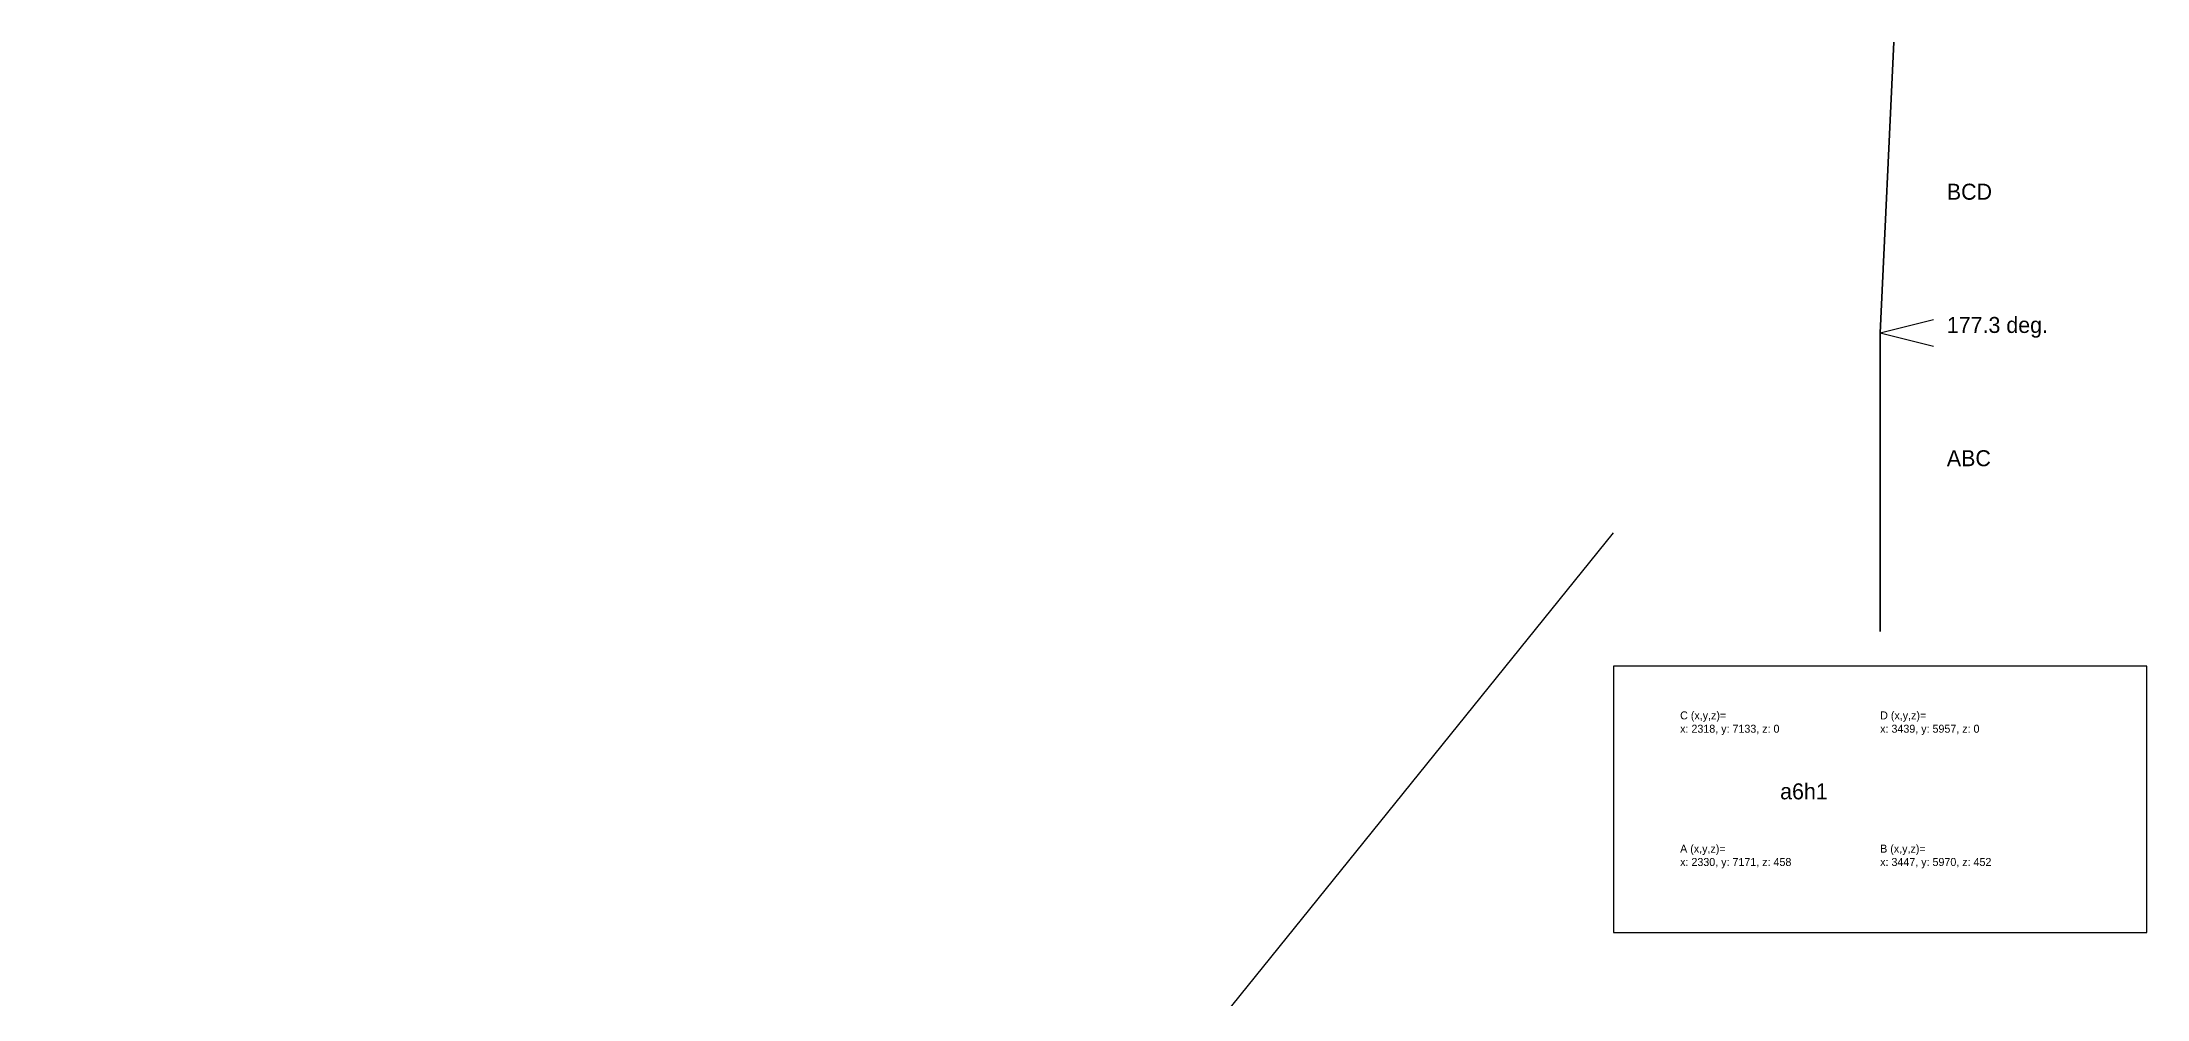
# Model space of a CAD drawing. Extents: x -14946 to 15402, y -21157 to 21439.
# Drawn here: x 4739 to 7895, y 11084 to 12520 of the extents above; entities that cross this region are included whole.
import ezdxf

# ---------------------------------------------------------------- set-up
doc = ezdxf.new("R2010")
doc.units = 0
doc.header["$MEASUREMENT"] = 0
for name, color, linetype in [('08-connection.bottomRing', 7, 'CONTINUOUS'), ('08-text.bottomRing', 7, 'CONTINUOUS'), ('41_RING_BOTTOM_PLINE', 1, 'CONTINUOUS')]:
    doc.layers.add(name, color=color, linetype=linetype)

msp = doc.modelspace()

# ---------------------------------------------------------------- linework, layer by layer
at = {"layer": '08-connection.bottomRing', "linetype": 'Continuous'}
msp.add_line((2884.7, 6564.2, 229.2), (7095.2, 11783.3), dxfattribs=at)
at = {"layer": '08-text.bottomRing', "linetype": 'Continuous'}
for q in [(7575.2, 12103.3), (7575.2, 12063.3)]:
    msp.add_line((7495.2, 12083.3), q, dxfattribs=at)
msp.add_lwpolyline([(7095.2, 11183.3), (7895.2, 11183.3), (7895.2, 11583.3), (7095.2, 11583.3)], close=True, dxfattribs=at)
at = {"layer": '41_RING_BOTTOM_PLINE', "color": 2, "extrusion": (0.998916, -0.046554, 4.44089e-16), "elevation": 6924.6}
msp.add_lwpolyline([(12419.1, -1682.8), (12856.2, -1565.1), (12419.1, 0), (12419.1, -1682.8)], dxfattribs=at)
at = {"layer": '41_RING_BOTTOM_PLINE', "extrusion": (1, 1.053e-14, 7.77156e-16), "elevation": 7495.2}
msp.add_lwpolyline([(12083.3, -1682.8), (12083.3, 0), (11635.2, -105.2), (12083.3, -1682.8)], dxfattribs=at)

# ---------------------------------------------------------------- texts
at = {"layer": '08-text.bottomRing', "linetype": 'Continuous'}
for s, height, p in [('BCD', 24, (7595.2, 12283.3)), ('177.3 deg.', 24, (7595.2, 12083.3)), ('ABC', 24, (7595.2, 11883.3)), ('x: 2318, y: 7133, z: 0', 12, (7195.2, 11483.3)), ('C (x,y,z)=', 12, (7195.2, 11503.3)), ('x: 3439, y: 5957, z: 0', 12, (7495.2, 11483.3)), ('D (x,y,z)=', 12, (7495.2, 11503.3)), ('a6h1', 24, (7345.2, 11383.3)), ('A (x,y,z)=', 12, (7195.2, 11303.3)), ('B (x,y,z)=', 12, (7495.2, 11303.3)), ('x: 2330, y: 7171, z: 458', 12, (7195.2, 11283.3)), ('x: 3447, y: 5970, z: 452', 12, (7495.2, 11283.3))]:
    msp.add_text(s, height=height, dxfattribs=at).set_placement(p)

doc.saveas('drawing.dxf')
